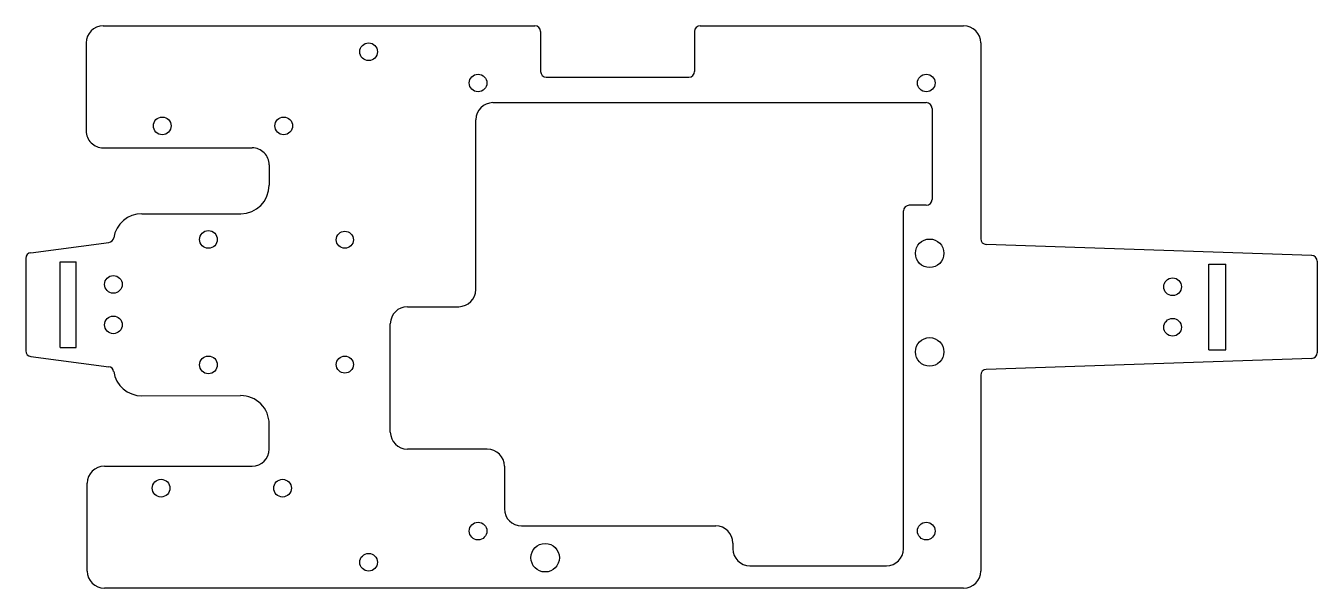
# Model space of a CAD drawing. Extents: x 68 to 295, y 53 to 152.
import ezdxf

# ---------------------------------------------------------------- set-up
doc = ezdxf.new("R2010")
doc.units = 0
doc.header["$LTSCALE"] = 12.7
doc.header["$MEASUREMENT"] = 0
doc.layers.add('VISIBLE', color=7, linetype='CONTINUOUS')

msp = doc.modelspace()

# ---------------------------------------------------------------- linework, layer by layer
at = {"layer": 'VISIBLE'}
for p, q in [((81.94, 152.03), (157.64, 152.03)), ((186.64, 152.03), (232.83, 152.03)), ((158.64, 151.03), (158.64, 144.03)), ((185.64, 151.03), (185.64, 144.03)), ((78.94, 149.03), (78.94, 133.63)), ((235.83, 149.03), (235.83, 114.67)), ((159.64, 143.03), (184.64, 143.03)), ((150.29, 138.55), (226.29, 138.55)), ((227.29, 137.55), (227.29, 121.55)), ((147.29, 105.76), (147.29, 135.55)), ((81.94, 130.63), (108.05, 130.63)), ((111.05, 127.63), (111.05, 124.07)), ((226.29, 120.55), (223.29, 120.55)), ((88.72, 119.07), (106.05, 119.07)), ((222.29, 60.3), (222.29, 119.55)), ((69.24, 112.23), (82.92, 114.02)), ((293.87, 111.74), (236.8, 113.67)), ((68.37, 111.24), (68.37, 95)), ((74.37, 110.62), (77.17, 110.62)), ((74.37, 95.62), (74.37, 110.62)), ((77.17, 95.62), (77.17, 110.62)), ((275.83, 110.2), (278.83, 110.2)), ((275.83, 95.2), (275.83, 110.2)), ((278.83, 95.2), (278.83, 110.2)), ((294.83, 110.74), (294.83, 94.67)), ((135.29, 102.76), (144.29, 102.76)), ((132.29, 80.76), (132.29, 99.76)), ((74.37, 95.62), (77.17, 95.62)), ((275.83, 95.2), (278.83, 95.2)), ((69.24, 94.01), (82.91, 92.23)), ((293.87, 93.67), (236.8, 91.74)), ((235.83, 90.74), (235.83, 56.37)), ((88.72, 87.12), (106.04, 87.16)), ((111.05, 77.77), (111.05, 82.16)), ((149.29, 77.76), (135.29, 77.76)), ((82.14, 74.77), (108.05, 74.77)), ((152.29, 74.76), (152.29, 67.3)), ((79.14, 56.37), (79.14, 71.77)), ((155.29, 64.3), (189.35, 64.3)), ((192.35, 61.3), (192.35, 60.3)), ((195.35, 57.3), (219.29, 57.3)), ((232.83, 53.37), (82.14, 53.37))]:
    msp.add_line(p, q, dxfattribs=at)
for centre, radius in [((128.49, 147.48), 1.55), ((147.68, 142), 1.55), ((226.28, 142), 1.55), ((92.29, 134.48), 1.55), ((113.59, 134.48), 1.55), ((100.39, 114.55), 1.55), ((124.32, 114.5), 1.5), ((226.87, 112.13), 2.5), ((83.72, 106.67), 1.55), ((269.48, 106.25), 1.55), ((83.72, 99.57), 1.55), ((269.48, 99.15), 1.55), ((226.87, 94.83), 2.5), ((100.39, 92.55), 1.55), ((124.32, 92.6), 1.5), ((92.09, 70.92), 1.55), ((113.39, 70.92), 1.55), ((147.68, 63.4), 1.55), ((226.28, 63.4), 1.55), ((159.44, 58.72), 2.5), ((128.49, 57.92), 1.55)]:
    msp.add_circle(centre, radius, dxfattribs=at)
for centre, radius, start, end in [((81.94, 149.03), 3, 90, 180), ((157.64, 151.03), 1, 0, 90), ((186.64, 151.03), 1, 90, 180), ((232.83, 149.03), 3, 0, 90), ((159.64, 144.03), 1, 180, 270), ((184.64, 144.03), 1, 270, 0), ((150.29, 135.55), 3, 90, 180), ((226.29, 137.55), 1, 0, 90), ((81.94, 133.63), 3, 180, 270.0001), ((108.05, 127.63), 3, 0, 90.0001), ((106.05, 124.07), 5, 270, 0), ((223.29, 119.55), 1, 90, 180), ((226.29, 121.55), 1, 270, 0), ((88.72, 114.07), 5, 90, 171.0323), ((82.79, 115.01), 1, 277.4234, 351.0323), ((236.83, 114.67), 1, 180, 268.0585), ((69.37, 111.24), 1, 97.4234, 180), ((293.83, 110.74), 1, 0, 88.0585), ((144.29, 105.76), 3, 270, 0), ((135.29, 99.76), 3, 90, 180), ((69.37, 95), 1, 180, 262.5766), ((293.83, 94.67), 1, 271.9415, 0), ((82.78, 91.23), 1, 8.4989, 82.5766), ((88.72, 92.12), 5, 188.4989, 270), ((236.83, 90.74), 1, 91.9415, 180), ((106.05, 82.16), 5, 360, 90.1342), ((135.29, 80.76), 3, 180, 270), ((108.05, 77.77), 3, 270, 0), ((149.29, 74.76), 3, 0, 90), ((82.14, 71.77), 3, 90, 180), ((155.29, 67.3), 3, 180, 270), ((189.35, 61.3), 3, 0, 90), ((195.35, 60.3), 3, 180, 270), ((219.29, 60.3), 3, 270, 0), ((82.14, 56.37), 3, 180, 270), ((232.83, 56.37), 3, 270, 0)]:
    msp.add_arc(centre, radius, start, end, dxfattribs=at)

doc.saveas('drawing.dxf')
